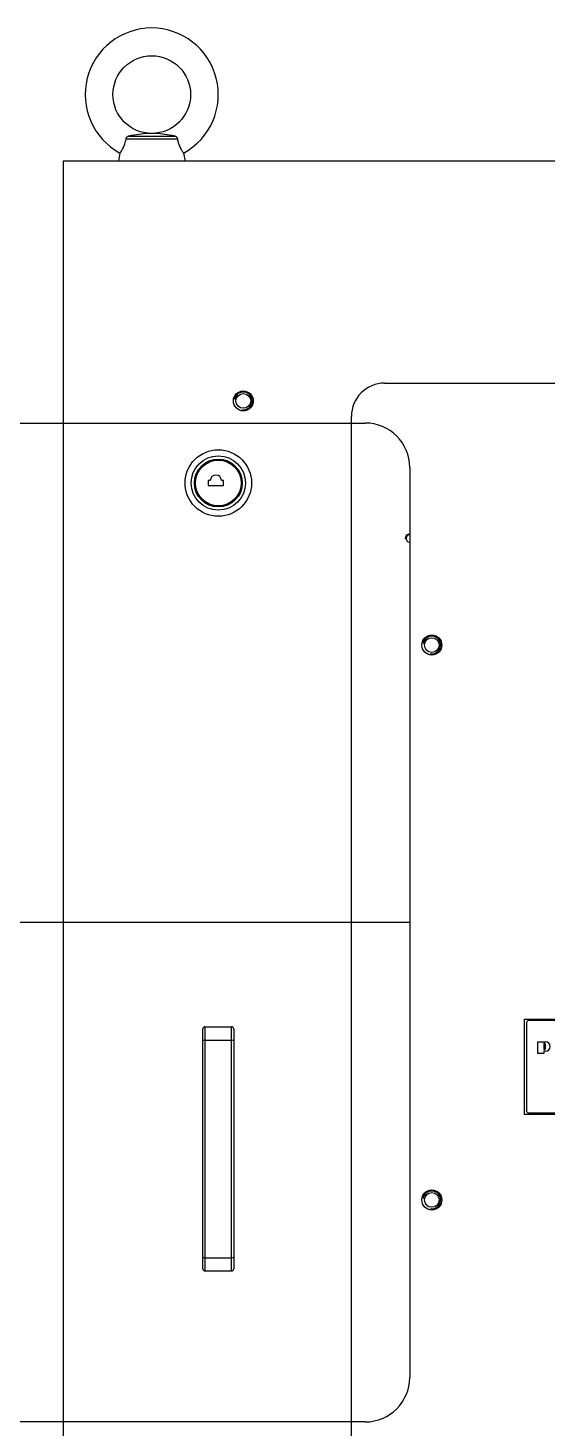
# Model space of a CAD drawing. Extents: x 109308 to 114204, y 60901 to 64142.
# Drawn here: x 111663 to 111897, y 62565 to 63195 of the extents above; entities that cross this region are included whole.
import ezdxf

# ---------------------------------------------------------------- set-up
doc = ezdxf.new("R2010")
doc.units = 0
doc.header["$LTSCALE"] = 10
doc.header["$MEASUREMENT"] = 0
doc.layers.get('0').update_dxf_attribs({"linetype": 'CONTINUOUS'})
doc.layers.add('가시적인_것_ISO_', color=3, linetype='CONTINUOUS')
doc.layers.add('가시적인_좁은_것_ISO_', color=3, linetype='CONTINUOUS')

# ---------------------------------------------------------------- blocks, each defined once
blk = doc.blocks.new('44Q1XC')
at = {"layer": '가시적인_것_ISO_'}
for p, q in [((16726.58, 6052.25), (16725.93, 6048.59)), ((16755.29, 6052.25), (16755.93, 6048.59)), ((16700.93, 6048.59), (16700.93, 5158.59)), ((17500.93, 6048.59), (16700.93, 6048.59)), ((16845.93, 5948.59), (17355.93, 5948.59)), ((16830.93, 5273.59), (16830.93, 5933.59)), ((16766.33, 5904.69), (16766.33, 5902.49)), ((16767.33, 5904.69), (16766.33, 5904.69)), ((16773.33, 5904.69), (16772.33, 5904.69)), ((16773.33, 5902.49), (16773.33, 5904.69)), ((16766.33, 5902.49), (16773.33, 5902.49)), ((16764.93, 5658.59), (16776.93, 5658.59)), ((16908.93, 5619.09), (16908.93, 5662.09)), ((16908.93, 5662.09), (17292.93, 5662.09)), ((16909.94, 5660.59), (16909.94, 5620.59)), ((17290.94, 5661.39), (16910.74, 5661.39)), ((16763.93, 5652.21), (16763.93, 5657.59)), ((16763.93, 5554.98), (16763.93, 5652.21)), ((16777.93, 5657.59), (16777.93, 5652.21)), ((16777.93, 5652.21), (16777.93, 5554.98)), ((16914.98, 5646.52), (16914.98, 5651.86)), ((16914.98, 5651.86), (16918.48, 5651.86)), ((16917.65, 5646.52), (16914.98, 5646.52)), ((16917.79, 5651.15), (16917.65, 5651.15)), ((16917.65, 5651.15), (16917.65, 5648.32)), ((16917.65, 5648.32), (16917.79, 5648.32)), ((16917.65, 5647.58), (16917.65, 5646.52)), ((16918.48, 5647.58), (16917.65, 5647.58)), ((16918.49, 5649.03), (16918.49, 5650.45)), ((17292.93, 5619.09), (16908.93, 5619.09)), ((16910.74, 5619.79), (17290.94, 5619.79)), ((16763.93, 5549.59), (16763.93, 5554.98)), ((16777.93, 5554.98), (16777.93, 5549.59)), ((16764.93, 5548.59), (16776.93, 5548.59))]:
    blk.add_line(p, q, dxfattribs=at)
for centre, radius in [((16740.93, 6078.59), 17.5), ((16770.93, 5903.59), 15), ((16770.93, 5903.59), 12.25), ((16770.93, 5903.59), 10.8)]:
    blk.add_circle(centre, radius, dxfattribs=at)
for centre, radius, start, end in [((16740.93, 6078.59), 30, 298.58769, 241.41231), ((16845.93, 5933.59), 15, 90, 180), ((16769.83, 5904.69), 2.5, 0, 180), ((16764.93, 5657.59), 1, 90, 180), ((16776.93, 5657.59), 1, 0, 90), ((16910.74, 5660.59), 0.8, 90, 180), ((16918.48, 5649.72), 2.14, 270, 90), ((16917.79, 5650.45), 0.709, 0, 90), ((16917.79, 5649.03), 0.709, 270, 0), ((16910.74, 5620.59), 0.8, 180, 270), ((16764.93, 5549.59), 1, 180, 270), ((16776.93, 5549.59), 1, 270, 0)]:
    blk.add_arc(centre, radius, start, end, dxfattribs=at)
for points, knots in [([(16729.24, 6058.54), (16729.12, 6057.76), (16728.93, 6056.99), (16728.44, 6055.58), (16728.17, 6054.95), (16727.6, 6053.85), (16727.33, 6053.39), (16726.87, 6052.67), (16726.71, 6052.43), (16726.59, 6052.27), (16726.58, 6052.25), (16726.58, 6052.25)], [0, 0, 0, 0, 0.238999, 0.238999, 0.466929, 0.466929, 0.703409, 0.703409, 0.948288, 0.948288, 1.053917, 1.053917, 1.053917, 1.053917]), ([(16730.44, 6059.83), (16730.38, 6059.81), (16730.33, 6059.8), (16730.11, 6059.73), (16729.95, 6059.64), (16729.69, 6059.44), (16729.59, 6059.33), (16729.43, 6059.1), (16729.38, 6058.99), (16729.29, 6058.77), (16729.26, 6058.66), (16729.24, 6058.54)], [0.2713929, 0.2713929, 0.2713929, 0.2713929, 0.2880812, 0.2880812, 0.3395909, 0.3395909, 0.3839359, 0.3839359, 0.4183335, 0.4183335, 0.4520189, 0.4520189, 0.4520189, 0.4520189]), ([(16740.93, 6061.09), (16739.75, 6061.09), (16738.44, 6061.03), (16735.77, 6060.77), (16734.38, 6060.57), (16732.26, 6060.2), (16731.36, 6060.02), (16730.44, 6059.83)], [0, 0, 0, 0, 0.438896, 0.438896, 0.877793, 0.877793, 1.145199, 1.145199, 1.145199, 1.145199]), ([(16751.42, 6059.83), (16750.5, 6060.02), (16749.61, 6060.2), (16747.48, 6060.57), (16746.1, 6060.77), (16743.42, 6061.03), (16742.12, 6061.09), (16740.93, 6061.09)], [3.824192, 3.824192, 3.824192, 3.824192, 4.091598, 4.091598, 4.530494, 4.530494, 4.96939, 4.96939, 4.96939, 4.96939]), ([(16752.62, 6058.54), (16752.6, 6058.7), (16752.54, 6058.86), (16752.4, 6059.15), (16752.31, 6059.27), (16752.1, 6059.5), (16751.97, 6059.6), (16751.7, 6059.75), (16751.57, 6059.8), (16751.42, 6059.83)], [0, 0, 0, 0, 0.050302, 0.050302, 0.0967636, 0.0967636, 0.1466768, 0.1466768, 0.1919853, 0.1919853, 0.1919853, 0.1919853]), ([(16755.29, 6052.25), (16755.29, 6052.25), (16755.26, 6052.29), (16755.1, 6052.52), (16754.91, 6052.79), (16754.42, 6053.58), (16754.12, 6054.09), (16753.55, 6055.29), (16753.27, 6055.95), (16752.86, 6057.28), (16752.72, 6057.9), (16752.62, 6058.54)], [1.053917, 1.053917, 1.053917, 1.053917, 1.19194, 1.19194, 1.435841, 1.435841, 1.680633, 1.680633, 1.91384, 1.91384, 2.107394, 2.107394, 2.107394, 2.107394])]:
    blk.add_open_spline(points, degree=3, knots=knots, dxfattribs=at)
at = {"layer": '가시적인_좁은_것_ISO_'}
for p, q in [((16752.62, 6058.54), (16729.24, 6058.54)), ((16730.44, 6059.83), (16751.42, 6059.83)), ((16764.93, 5658.59), (16764.93, 5652.61)), ((16776.93, 5652.61), (16776.93, 5658.59)), ((16764.93, 5652.61), (16764.93, 5554.57)), ((16764.93, 5652.61), (16776.93, 5652.61)), ((16776.93, 5554.57), (16776.93, 5652.61)), ((16764.93, 5554.57), (16764.93, 5548.59)), ((16764.93, 5554.57), (16776.93, 5554.57)), ((16776.93, 5548.59), (16776.93, 5554.57))]:
    blk.add_line(p, q, dxfattribs=at)
blk.add_circle((16770.93, 5903.59), 10.3, dxfattribs=at)
for centre, major_axis, start_param, end_param in [((16764.93, 5652.21), (-1, 0), 4.712389, 6.283185), ((16776.93, 5652.21), (1, 0), 0, 1.570796), ((16764.93, 5554.98), (-1, 0), 0, 1.570796), ((16776.93, 5554.98), (1, 0), 4.712389, 6.283185)]:
    blk.add_ellipse(centre, major_axis=major_axis, ratio=0.401757, start_param=start_param, end_param=end_param, dxfattribs=at)
blk = doc.blocks.new('33CSS')
blk.add_line((109464.48, 63272.69), (109174.48, 63272.69))
at = {"layer": '가시적인_것_ISO_'}
for p, q in [((109194.48, 63497.69), (109444.48, 63497.69)), ((109464.48, 63477.69), (109464.48, 63067.69)), ((109444.48, 63047.69), (109194.48, 63047.69))]:
    blk.add_line(p, q, dxfattribs=at)
for centre, radius in [((109389.48, 63507.69), 4.5), ((109389.48, 63507.69), 3.32), ((109474.48, 63397.69), 4.5), ((109474.48, 63397.69), 3.32), ((109474.48, 63147.69), 4.5), ((109474.48, 63147.69), 3.32)]:
    blk.add_circle(centre, radius, dxfattribs=at)
for centre, radius, start, end in [((109444.48, 63477.69), 20, 0, 90), ((109464.48, 63445.69), 1.62, 90, 270), ((109444.48, 63067.69), 20, 270, 0)]:
    blk.add_arc(centre, radius, start, end, dxfattribs=at)
at = {"layer": '가시적인_좁은_것_ISO_'}
for centre, radius, start, end in [((109389.48, 63507.69), 4, 260, 170), ((109464.48, 63445.69), 2, 90, 190), ((109474.48, 63397.69), 4, 260, 170), ((109474.48, 63147.69), 4, 260, 170)]:
    blk.add_arc(centre, radius, start, end, dxfattribs=at)
blk.add_blockref('44Q1XC', (92607.27, 57567.1))

msp = doc.modelspace()

# ---------------------------------------------------------------- block references
msp.add_blockref('33CSS', (2370.936, -480.288))

doc.saveas('drawing.dxf')
